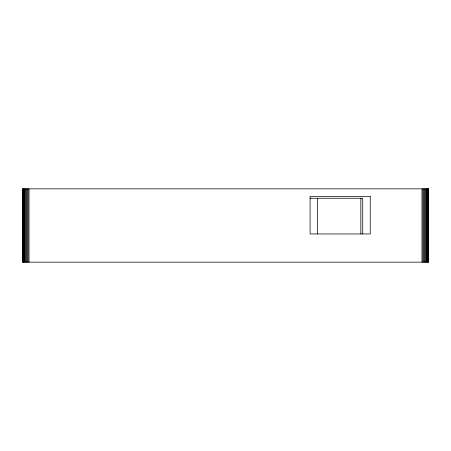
<?xml version="1.0" encoding="UTF-8"?>
<svg xmlns="http://www.w3.org/2000/svg" width="451" height="451" viewBox="0 0 451 451"><rect width="100%" height="100%" fill="white"/><g stroke="black" fill="none" stroke-linecap="round" stroke-linejoin="round"><path stroke-width="0.68" d="M310.091 198.243L362.722 198.243L362.722 233.956M428.258 188.845L428.258 262.155M427.943 188.845L427.943 262.155M427.509 188.845L427.509 262.155M426.962 188.845L426.962 262.155M426.313 188.845L426.313 262.155M425.575 188.845L425.575 262.155M424.757 188.845L424.757 262.155M423.872 188.845L423.872 262.155M422.942 188.845L422.942 262.155M421.978 188.845L421.978 262.155M360.845 198.243L360.845 233.956M317.611 198.243L317.611 233.956M29.022 188.845L29.022 262.155M28.058 188.845L28.058 262.155M27.128 188.845L27.128 262.155M26.243 188.845L26.243 262.155M25.425 188.845L25.425 262.155M24.687 188.845L24.687 262.155M24.038 188.845L24.038 262.155M23.491 188.845L23.491 262.155M23.057 188.845L23.057 262.155M22.742 188.845L22.742 262.155M428.45 188.845L22.55 188.845L22.55 262.155L428.45 262.155L428.45 188.845M370.243 196.365L310.091 196.365L310.091 233.956L370.243 233.956L370.243 196.365"/></g></svg>
